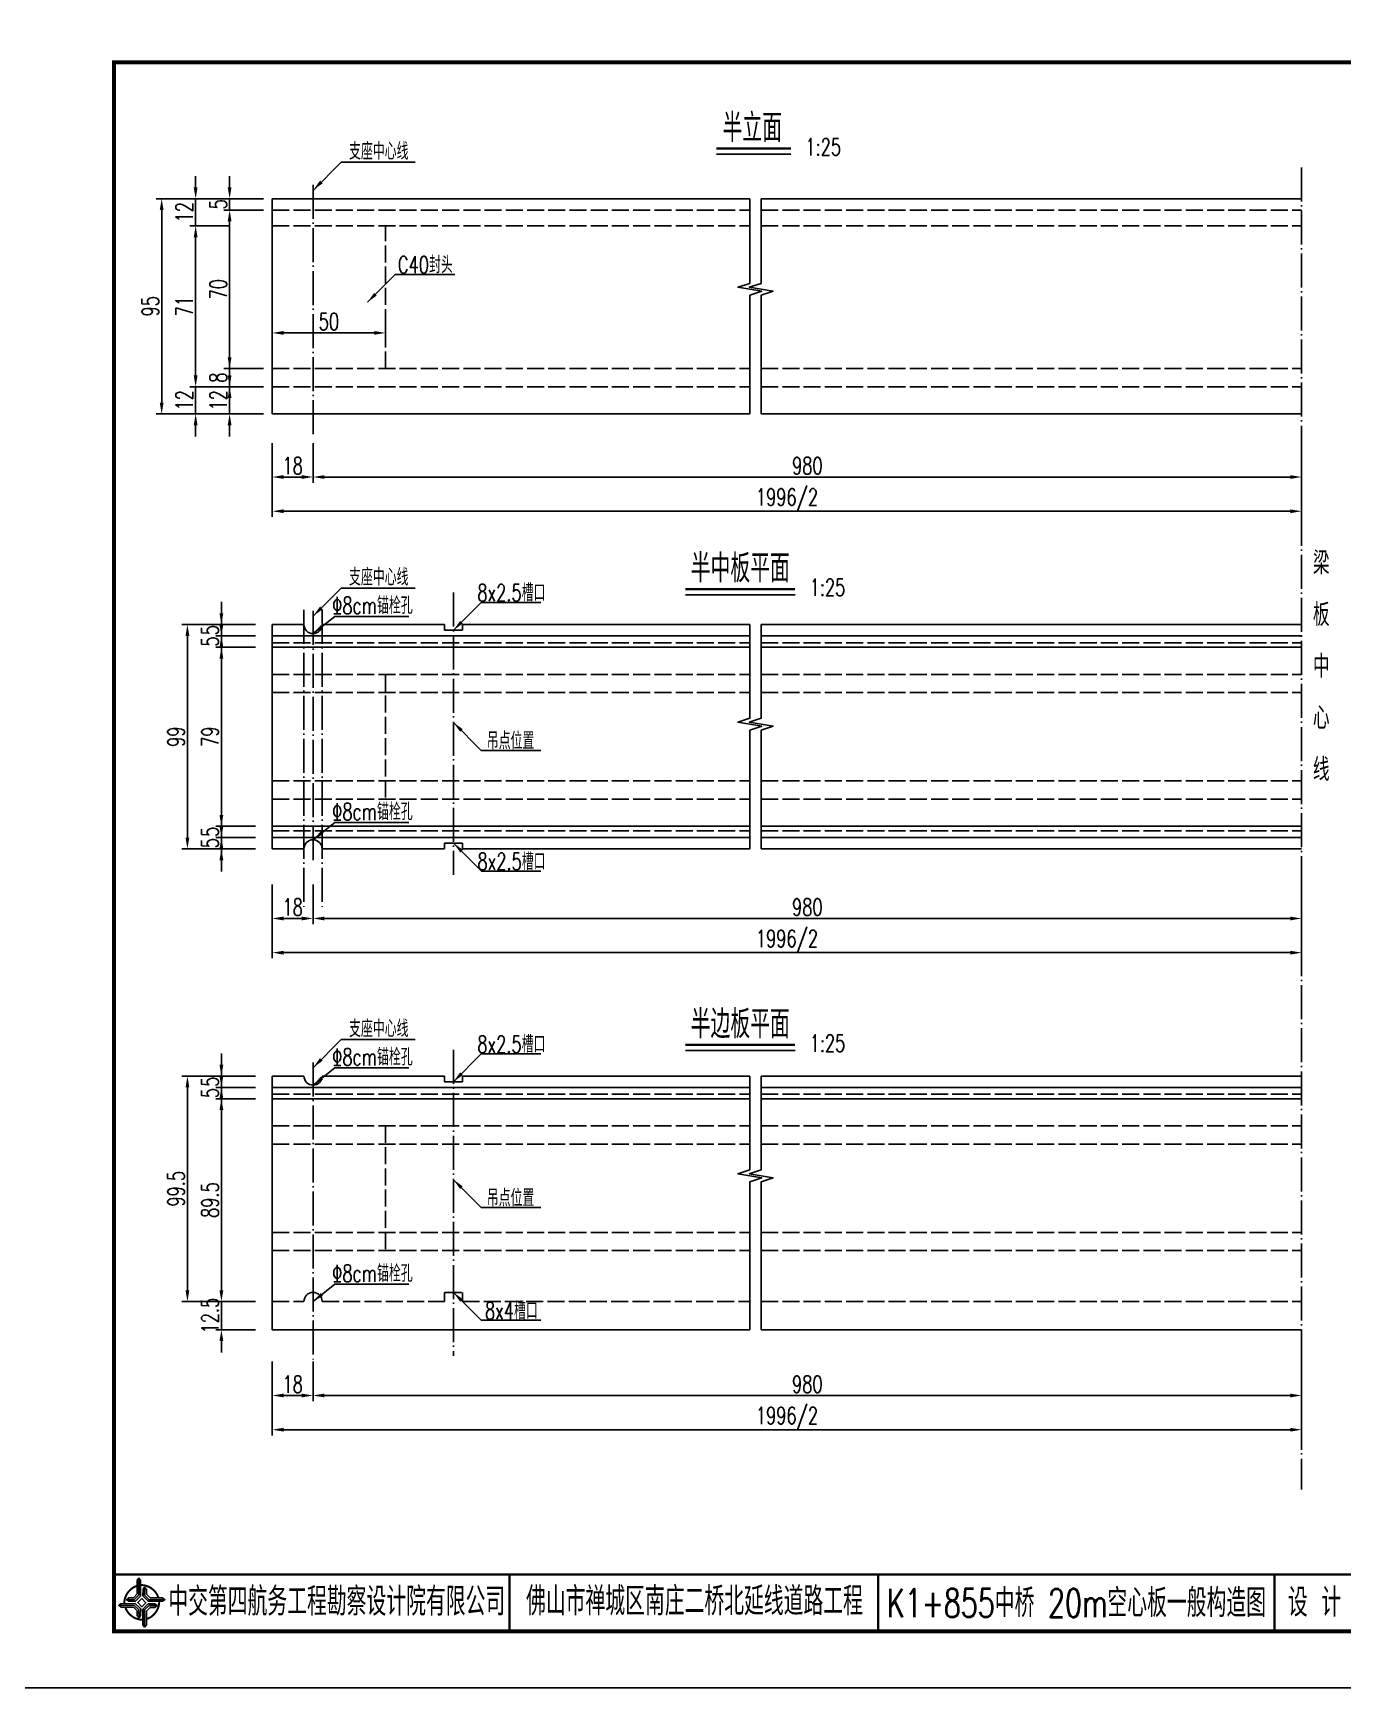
# Model space of a CAD drawing. Header units: millimetres. Extents: x -51 to 12129, y -1309 to -715.
# Drawn here: x 5005.5 to 5236.8, y -1308.7 to -1016.5 of the extents above; entities that cross this region are included whole.
import ezdxf
from ezdxf.enums import TextEntityAlignment as Align

# ---------------------------------------------------------------- set-up
doc = ezdxf.new("R2010")
doc.units = ezdxf.units.MM
doc.header["$LTSCALE"] = 0.25
doc.linetypes.add('ACAD_ISO02W100', pattern=[15, 12, -3])
doc.linetypes.add('ACAD_ISO04W100', pattern=[30, 24, -3, 0, -3])
for name, color, linetype in [('中心线', 3, 'ACAD_ISO04W100'), ('图框', 7, 'Continuous'), ('文字', 7, 'Continuous'), ('标注', 4, 'Continuous'), ('次轮廓线', 7, 'Continuous'), ('轮廓线', 1, 'Continuous')]:
    doc.layers.add(name, color=color, linetype=linetype)
doc.styles.add('GB_STANDARD', font='GBENOR', dxfattribs={"bigfont": 'GBCBIG'})
doc.styles.get("Standard").update_dxf_attribs({"font": 'simplex1.shx', "width": 0.7, "bigfont": 'hztxt.shx'})
doc.dimstyles.get("Standard").update_dxf_attribs({"dimscale": 0, "dimtxt": 3, "dimasz": 2, "dimexe": 1, "dimexo": 1, "dimgap": 0.5, "dimtad": 1, "dimdec": 1, "dimzin": 9, "dimdsep": 46, "dimtxsty": 'Standard', "dimcen": 0.5, "dimclrd": 256, "dimclre": 256, "dimclrt": 256, "dimadec": 1, "dimazin": 2, "dimtfac": 1, "dimtdec": 1, "dimtix": 1, "dimtmove": 2, "dimatfit": 3, "dimfxl": 0, "dimtolj": 1, "dimtzin": 0, "dimlwd": -1, "dimlwe": -1, "dimarcsym": 0})
doc.dimstyles.new('比例1：10', dxfattribs={"dimtxt": 3, "dimasz": 2, "dimexe": 1, "dimexo": 2, "dimgap": 0.5, "dimtad": 1, "dimzin": 13, "dimdsep": 46, "dimtxsty": 'Standard', "dimcen": -0.09, "dimclrd": 256, "dimclre": 256, "dimclrt": 7, "dimaunit": 1, "dimadec": 0, "dimazin": 0, "dimtfac": 0.0005, "dimtix": 1, "dimtmove": 2, "dimatfit": 0, "dimldrblk": 'DIM', "dimfxl": 0, "dimtolj": 1, "dimtzin": 13, "dimarcsym": 0})
doc.dimstyles.new('比例1：25', dxfattribs={"dimtxt": 3, "dimasz": 2, "dimexe": 1, "dimexo": 1, "dimgap": 1, "dimtad": 1, "dimdec": 1, "dimlfac": 2.5, "dimzin": 9, "dimdsep": 46, "dimtxsty": 'Standard', "dimcen": -0.09, "dimclrd": 4, "dimclre": 4, "dimclrt": 7, "dimaunit": 1, "dimadec": 0, "dimazin": 0, "dimtfac": 0.0005, "dimtdec": 1, "dimtix": 1, "dimtmove": 2, "dimatfit": 3, "dimfxl": 0, "dimtolj": 1, "dimtzin": 13, "dimarcsym": 0})
doc.dimstyles.new('比例：1：25', dxfattribs={"dimscale": 0, "dimtxt": 3, "dimasz": 2, "dimexe": 1, "dimexo": 1, "dimgap": 0.5, "dimtad": 1, "dimdec": 1, "dimlfac": 2.5, "dimzin": 9, "dimdsep": 46, "dimtxsty": 'Standard', "dimcen": 0.5, "dimclrd": 256, "dimclre": 256, "dimclrt": 256, "dimadec": 1, "dimazin": 2, "dimtfac": 1, "dimtdec": 1, "dimtix": 1, "dimtmove": 2, "dimatfit": 3, "dimfxl": 0, "dimtolj": 1, "dimtzin": 0, "dimlwd": -1, "dimlwe": -1, "dimarcsym": 0})

# ---------------------------------------------------------------- blocks, each defined once
blk = doc.blocks.new('tb')
at = {"lineweight": -3}
h = blk.add_hatch(color=256, dxfattribs=at)
h.paths.add_polyline_path([(-1.23, -0.13), (-3.78, -0.14), (-4.14, -0.41), (-1.4, -0.44), (-0.56, -1.24), (-0.54, -2.62), (-0.27, -2.2), (-0.26, -1.06)])
h.paths.add_polyline_path([(0.13, -1.08), (0.14, -3.86), (0.41, -4.26), (0.44, -1.24), (1.25, -0.43), (2.66, -0.43), (2.26, -0.16), (1.07, -0.15)])
h.paths.add_polyline_path([(1.08, 0.3), (3.62, 0.3), (4.02, 0.56), (1.25, 0.57), (0.43, 1.39), (0.43, 2.8), (0.16, 2.41), (0.15, 1.24)])
h.paths.add_polyline_path([(-0.28, 1.21), (-0.28, 3.99), (-0.56, 4.39), (-0.57, 1.41), (-1.38, 0.6), (-2.74, 0.56), (-2.33, 0.3), (-1.2, 0.29)])
for p, q in [((-0.56, 4.39), (-0.57, 1.41)), ((-1.38, 0.6), (-2.74, 0.56)), ((-0.57, 1.41), (-1.38, 0.6)), ((0.43, 2.8), (0.43, 1.39)), ((0.43, 1.39), (1.25, 0.57)), ((1.25, 0.57), (4.02, 0.56)), ((-4.14, -0.41), (-1.4, -0.44)), ((-1.4, -0.44), (-0.56, -1.24)), ((-0.56, -1.24), (-0.54, -2.62)), ((0.41, -4.26), (0.44, -1.24)), ((0.44, -1.24), (1.25, -0.43)), ((1.25, -0.43), (2.66, -0.43))]:
    blk.add_line(p, q, dxfattribs=at)
at = {"lineweight": -3, "const_width": 0.35, "flags": 128}
for points in [[(-0.9, 3.02, 0.324167), (-3.16, -0.14)], [(2.88, 0.92, 0.324403), (-0.24, 3.15)], [(0.75, -2.86, 0.325418), (3.02, 0.26)], [(-2.98, -0.76, 0.322976), (0.14, -2.98)]]:
    blk.add_lwpolyline(points, format="xyb", dxfattribs=at)
at = {"lineweight": -3, "flags": 128}
for points in [[(-0.9, 3.99), (-0.9, 1.58), (-1.53, 0.91), (-2.34, 0.91), (-2.74, 0.56), (-2.33, 0.3), (-1.2, 0.29), (-0.28, 1.21), (-0.28, 3.99), (-0.56, 4.39)], [(-0.04, 0.77), (0.68, 0.04), (-0.04, -0.69), (-0.77, 0.05)], [(3.62, 0.92), (1.43, 0.92), (0.77, 1.54), (0.77, 2.38), (0.43, 2.8), (0.16, 2.41), (0.15, 1.24), (1.08, 0.3), (3.62, 0.3), (4.02, 0.56)], [(-3.73, -0.76), (-1.54, -0.76), (-0.89, -1.39), (-0.89, -2.21), (-0.54, -2.62), (-0.27, -2.2), (-0.26, -1.06), (-1.23, -0.13), (-3.78, -0.14), (-4.14, -0.41)], [(0.75, -3.85), (0.75, -1.43), (1.4, -0.78), (2.26, -0.78), (2.66, -0.43), (2.26, -0.16), (1.07, -0.15), (0.13, -1.08), (0.14, -3.86), (0.41, -4.26)]]:
    blk.add_lwpolyline(points, close=True, dxfattribs=at)
blk = doc.blocks.new('*D1329')
at = {"layer": 'Defpoints', "color": 0}
for p in [(5040.2, -1045.72), (5053.73, -1045.72), (5053.73, -1047.72)]:
    blk.add_point(p, dxfattribs=at)
at = {"layer": '标注'}
for p, q in [((5040.2, -1043.72), (5040.2, -1041.72)), ((5046.2, -1045.72), (5039.2, -1045.72)), ((5040.2, -1047.72), (5040.2, -1045.72)), ((5046.2, -1047.72), (5039.2, -1047.72)), ((5040.2, -1049.72), (5040.2, -1051.72))]:
    blk.add_line(p, q, dxfattribs=at)
for points in [[(5039.86, -1043.72), (5040.53, -1043.72), (5040.2, -1045.72)], [(5039.86, -1049.72), (5040.53, -1049.72), (5040.2, -1047.72)]]:
    blk.add_solid(points, dxfattribs=at)
at = {"layer": '标注', "insert": (5038.2, -1046.72), "char_height": 3, "attachment_point": 5, "rotation": 90}
blk.add_mtext('\\A1;5', dxfattribs=at)
blk = doc.blocks.new('*D1336')
at = {"layer": 'Defpoints', "color": 0}
for p in [(5047.73, -1045.72), (5028.2, -1083.72), (5047.73, -1083.72)]:
    blk.add_point(p, dxfattribs=at)
at = {"layer": '标注'}
for p, q in [((5034.2, -1045.72), (5027.2, -1045.72)), ((5028.2, -1047.72), (5028.2, -1081.72)), ((5034.2, -1083.72), (5027.2, -1083.72))]:
    blk.add_line(p, q, dxfattribs=at)
for points in [[(5027.86, -1047.72), (5028.53, -1047.72), (5028.2, -1045.72)], [(5027.86, -1081.72), (5028.53, -1081.72), (5028.2, -1083.72)]]:
    blk.add_solid(points, dxfattribs=at)
at = {"layer": '标注', "insert": (5026.2, -1064.72), "char_height": 3, "attachment_point": 5, "rotation": 90}
blk.add_mtext('\\A1;95', dxfattribs=at)
blk = doc.blocks.new('*D1330')
at = {"layer": 'Defpoints', "color": 0}
for p in [(5053.73, -1047.72), (5040.2, -1075.72), (5053.73, -1075.72)]:
    blk.add_point(p, dxfattribs=at)
at = {"layer": '标注'}
for p, q in [((5046.2, -1047.72), (5039.2, -1047.72)), ((5040.2, -1049.72), (5040.2, -1073.72)), ((5046.2, -1075.72), (5039.2, -1075.72))]:
    blk.add_line(p, q, dxfattribs=at)
for points in [[(5039.86, -1049.72), (5040.53, -1049.72), (5040.2, -1047.72)], [(5039.86, -1073.72), (5040.53, -1073.72), (5040.2, -1075.72)]]:
    blk.add_solid(points, dxfattribs=at)
at = {"layer": '标注', "insert": (5038.2, -1061.72), "char_height": 3, "attachment_point": 5, "rotation": 90}
blk.add_mtext('\\A1;70', dxfattribs=at)
blk = doc.blocks.new('*D1331')
at = {"layer": 'Defpoints', "color": 0}
for p in [(5053.73, -1075.72), (5040.2, -1078.92), (5053.73, -1078.92)]:
    blk.add_point(p, dxfattribs=at)
at = {"layer": '标注'}
for p, q in [((5040.2, -1073.72), (5040.2, -1071.72)), ((5046.2, -1075.72), (5039.2, -1075.72)), ((5040.2, -1075.72), (5040.2, -1078.92)), ((5046.2, -1078.92), (5039.2, -1078.92)), ((5040.2, -1080.92), (5040.2, -1082.92))]:
    blk.add_line(p, q, dxfattribs=at)
for points in [[(5039.86, -1073.72), (5040.53, -1073.72), (5040.2, -1075.72)], [(5039.86, -1080.92), (5040.53, -1080.92), (5040.2, -1078.92)]]:
    blk.add_solid(points, dxfattribs=at)
at = {"layer": '标注', "insert": (5038.2, -1077.32), "char_height": 3, "attachment_point": 5, "rotation": 90}
blk.add_mtext('\\A1;8', dxfattribs=at)
blk = doc.blocks.new('*D1332')
at = {"layer": 'Defpoints', "color": 0}
for p in [(5053.73, -1078.92), (5040.2, -1083.72), (5053.73, -1083.72)]:
    blk.add_point(p, dxfattribs=at)
at = {"layer": '标注'}
for p, q in [((5040.2, -1076.92), (5040.2, -1074.92)), ((5046.2, -1078.92), (5039.2, -1078.92)), ((5040.2, -1078.92), (5040.2, -1083.72)), ((5046.2, -1083.72), (5039.2, -1083.72)), ((5040.2, -1085.72), (5040.2, -1087.72))]:
    blk.add_line(p, q, dxfattribs=at)
for points in [[(5039.86, -1076.92), (5040.53, -1076.92), (5040.2, -1078.92)], [(5039.86, -1085.72), (5040.53, -1085.72), (5040.2, -1083.72)]]:
    blk.add_solid(points, dxfattribs=at)
at = {"layer": '标注', "insert": (5038.2, -1081.32), "char_height": 3, "attachment_point": 5, "rotation": 90}
blk.add_mtext('\\A1;12', dxfattribs=at)
blk = doc.blocks.new('*D1333')
at = {"layer": 'Defpoints', "color": 0}
for p in [(5034.2, -1078.92), (5041.73, -1078.92), (5041.73, -1083.72)]:
    blk.add_point(p, dxfattribs=at)
at = {"layer": '标注'}
for p, q in [((5034.2, -1076.92), (5034.2, -1074.92)), ((5040.2, -1078.92), (5033.2, -1078.92)), ((5034.2, -1083.72), (5034.2, -1078.92)), ((5040.2, -1083.72), (5033.2, -1083.72)), ((5034.2, -1085.72), (5034.2, -1087.72))]:
    blk.add_line(p, q, dxfattribs=at)
for points in [[(5033.86, -1076.92), (5034.53, -1076.92), (5034.2, -1078.92)], [(5033.86, -1085.72), (5034.53, -1085.72), (5034.2, -1083.72)]]:
    blk.add_solid(points, dxfattribs=at)
at = {"layer": '标注', "insert": (5032.2, -1081.32), "char_height": 3, "attachment_point": 5, "rotation": 90}
blk.add_mtext('\\A1;12', dxfattribs=at)
blk = doc.blocks.new('*D1334')
at = {"layer": 'Defpoints', "color": 0}
for p in [(5034.2, -1050.52), (5041.73, -1050.52), (5046.2, -1078.92)]:
    blk.add_point(p, dxfattribs=at)
at = {"layer": '标注'}
for p, q in [((5040.2, -1050.52), (5033.2, -1050.52)), ((5034.2, -1076.92), (5034.2, -1052.52)), ((5040.2, -1078.92), (5033.2, -1078.92))]:
    blk.add_line(p, q, dxfattribs=at)
for points in [[(5033.86, -1052.52), (5034.53, -1052.52), (5034.2, -1050.52)], [(5033.86, -1076.92), (5034.53, -1076.92), (5034.2, -1078.92)]]:
    blk.add_solid(points, dxfattribs=at)
at = {"layer": '标注', "insert": (5032.2, -1064.72), "char_height": 3, "attachment_point": 5, "rotation": 90}
blk.add_mtext('\\A1;71', dxfattribs=at)
blk = doc.blocks.new('*D1335')
at = {"layer": 'Defpoints', "color": 0}
for p in [(5034.2, -1045.72), (5041.73, -1045.72), (5041.73, -1050.52)]:
    blk.add_point(p, dxfattribs=at)
at = {"layer": '标注'}
for p, q in [((5034.2, -1043.72), (5034.2, -1041.72)), ((5040.2, -1045.72), (5033.2, -1045.72)), ((5034.2, -1050.52), (5034.2, -1045.72)), ((5040.2, -1050.52), (5033.2, -1050.52)), ((5034.2, -1052.52), (5034.2, -1054.52))]:
    blk.add_line(p, q, dxfattribs=at)
for points in [[(5033.86, -1043.72), (5034.53, -1043.72), (5034.2, -1045.72)], [(5033.86, -1052.52), (5034.53, -1052.52), (5034.2, -1050.52)]]:
    blk.add_solid(points, dxfattribs=at)
at = {"layer": '标注', "insert": (5032.2, -1048.12), "char_height": 3, "attachment_point": 5, "rotation": 90}
blk.add_mtext('\\A1;12', dxfattribs=at)
blk = doc.blocks.new('*D1338')
at = {"layer": 'Defpoints', "color": 0}
for p in [(5047.73, -1064.72), (5067.73, -1064.72), (5067.73, -1069.42)]:
    blk.add_point(p, dxfattribs=at)
at = {"layer": '标注'}
for p, q in [((5047.73, -1065.72), (5047.73, -1070.42)), ((5067.73, -1065.72), (5067.73, -1070.42)), ((5049.73, -1069.42), (5065.73, -1069.42))]:
    blk.add_line(p, q, dxfattribs=at)
for points in [[(5049.73, -1069.08), (5049.73, -1069.75), (5047.73, -1069.42)], [(5065.73, -1069.08), (5065.73, -1069.75), (5067.73, -1069.42)]]:
    blk.add_solid(points, dxfattribs=at)
at = {"layer": '标注', "insert": (5057.73, -1067.42), "char_height": 3, "attachment_point": 5}
blk.add_mtext('\\A1;50', dxfattribs=at)
blk = doc.blocks.new('*D1339')
at = {"layer": 'Defpoints', "color": 0}
for p in [(5047.73, -1080.57), (5054.93, -1080.57), (5054.93, -1094.86)]:
    blk.add_point(p, dxfattribs=at)
at = {"layer": '标注'}
for p, q in [((5047.73, -1088.86), (5047.73, -1095.86)), ((5054.93, -1088.86), (5054.93, -1095.86)), ((5049.73, -1094.86), (5052.93, -1094.86))]:
    blk.add_line(p, q, dxfattribs=at)
for points in [[(5049.73, -1094.53), (5049.73, -1095.19), (5047.73, -1094.86)], [(5052.93, -1094.53), (5052.93, -1095.19), (5054.93, -1094.86)]]:
    blk.add_solid(points, dxfattribs=at)
at = {"layer": '标注', "insert": (5051.33, -1092.86), "char_height": 3, "attachment_point": 5}
blk.add_mtext('\\A1;18', dxfattribs=at)
blk = doc.blocks.new('*D1340')
at = {"layer": 'Defpoints', "color": 0}
for p in [(5054.93, -1080.57), (5229.52, -1080.57), (5229.52, -1094.86)]:
    blk.add_point(p, dxfattribs=at)
at = {"layer": '标注'}
for p, q in [((5054.93, -1088.86), (5054.93, -1095.86)), ((5229.52, -1088.86), (5229.52, -1095.86)), ((5056.93, -1094.86), (5227.52, -1094.86))]:
    blk.add_line(p, q, dxfattribs=at)
for points in [[(5056.93, -1094.53), (5056.93, -1095.19), (5054.93, -1094.86)], [(5227.52, -1094.53), (5227.52, -1095.19), (5229.52, -1094.86)]]:
    blk.add_solid(points, dxfattribs=at)
at = {"layer": '标注', "insert": (5142.23, -1092.86), "char_height": 3, "attachment_point": 5}
blk.add_mtext('\\A1;980', dxfattribs=at)
blk = doc.blocks.new('*D1341')
at = {"layer": 'Defpoints', "color": 0}
for p in [(5047.73, -1080.57), (5229.52, -1080.57), (5229.52, -1100.9)]:
    blk.add_point(p, dxfattribs=at)
at = {"layer": '标注'}
for p, q in [((5047.73, -1094.9), (5047.73, -1101.9)), ((5229.52, -1094.9), (5229.52, -1101.9)), ((5049.73, -1100.9), (5227.52, -1100.9))]:
    blk.add_line(p, q, dxfattribs=at)
for points in [[(5049.73, -1100.57), (5049.73, -1101.23), (5047.73, -1100.9)], [(5227.52, -1100.57), (5227.52, -1101.23), (5229.52, -1100.9)]]:
    blk.add_solid(points, dxfattribs=at)
at = {"layer": '标注', "insert": (5138.63, -1098.9), "char_height": 3, "attachment_point": 5}
blk.add_mtext('\\A1;1996/2', dxfattribs=at)
blk = doc.blocks.new('*D1342')
at = {"layer": 'Defpoints', "color": 0}
for p in [(5047.73, -1120.91), (5032.75, -1160.51), (5047.73, -1160.51)]:
    blk.add_point(p, dxfattribs=at)
at = {"layer": '标注'}
for p, q in [((5038.75, -1120.91), (5031.75, -1120.91)), ((5032.75, -1122.91), (5032.75, -1158.51)), ((5038.75, -1160.51), (5031.75, -1160.51))]:
    blk.add_line(p, q, dxfattribs=at)
for points in [[(5032.41, -1122.91), (5033.08, -1122.91), (5032.75, -1120.91)], [(5032.41, -1158.51), (5033.08, -1158.51), (5032.75, -1160.51)]]:
    blk.add_solid(points, dxfattribs=at)
at = {"layer": '标注', "insert": (5030.75, -1140.71), "char_height": 3, "attachment_point": 5, "rotation": 90}
blk.add_mtext('\\A1;99', dxfattribs=at)
blk = doc.blocks.new('*D1343')
at = {"layer": 'Defpoints', "color": 0}
for p in [(5038.75, -1120.91), (5047.73, -1120.91), (5047.73, -1122.91)]:
    blk.add_point(p, dxfattribs=at)
at = {"layer": '标注'}
for p, q in [((5038.75, -1118.91), (5038.75, -1116.91)), ((5044.75, -1120.91), (5037.75, -1120.91)), ((5038.75, -1122.91), (5038.75, -1120.91)), ((5044.75, -1122.91), (5037.75, -1122.91)), ((5038.75, -1124.91), (5038.75, -1126.91))]:
    blk.add_line(p, q, dxfattribs=at)
for points in [[(5038.41, -1118.91), (5039.08, -1118.91), (5038.75, -1120.91)], [(5038.41, -1124.91), (5039.08, -1124.91), (5038.75, -1122.91)]]:
    blk.add_solid(points, dxfattribs=at)
at = {"layer": '标注', "insert": (5036.75, -1121.91), "char_height": 3, "attachment_point": 5, "rotation": 90}
blk.add_mtext('\\A1;5', dxfattribs=at)
blk = doc.blocks.new('*D1344')
at = {"layer": 'Defpoints', "color": 0}
for p in [(5047.73, -1122.91), (5038.75, -1124.91), (5075.76, -1124.91)]:
    blk.add_point(p, dxfattribs=at)
at = {"layer": '标注'}
for p, q in [((5038.75, -1120.91), (5038.75, -1118.91)), ((5044.75, -1122.91), (5037.75, -1122.91)), ((5038.75, -1122.91), (5038.75, -1124.91)), ((5044.75, -1124.91), (5037.75, -1124.91)), ((5038.75, -1126.91), (5038.75, -1128.91))]:
    blk.add_line(p, q, dxfattribs=at)
for points in [[(5038.41, -1120.91), (5039.08, -1120.91), (5038.75, -1122.91)], [(5038.41, -1126.91), (5039.08, -1126.91), (5038.75, -1124.91)]]:
    blk.add_solid(points, dxfattribs=at)
at = {"layer": '标注', "insert": (5036.75, -1123.91), "char_height": 3, "attachment_point": 5, "rotation": 90}
blk.add_mtext('\\A1;5', dxfattribs=at)
blk = doc.blocks.new('*D1345')
at = {"layer": 'Defpoints', "color": 0}
for p in [(5047.73, -1124.91), (5038.75, -1156.51), (5047.73, -1156.51)]:
    blk.add_point(p, dxfattribs=at)
at = {"layer": '标注'}
for p, q in [((5044.75, -1124.91), (5037.75, -1124.91)), ((5038.75, -1126.91), (5038.75, -1154.51)), ((5044.75, -1156.51), (5037.75, -1156.51))]:
    blk.add_line(p, q, dxfattribs=at)
for points in [[(5038.41, -1126.91), (5039.08, -1126.91), (5038.75, -1124.91)], [(5038.41, -1154.51), (5039.08, -1154.51), (5038.75, -1156.51)]]:
    blk.add_solid(points, dxfattribs=at)
at = {"layer": '标注', "insert": (5036.75, -1140.71), "char_height": 3, "attachment_point": 5, "rotation": 90}
blk.add_mtext('\\A1;79', dxfattribs=at)
blk = doc.blocks.new('*D1346')
at = {"layer": 'Defpoints', "color": 0}
for p in [(5047.73, -1156.51), (5038.75, -1158.51), (5047.73, -1158.51)]:
    blk.add_point(p, dxfattribs=at)
at = {"layer": '标注'}
for p, q in [((5038.75, -1154.51), (5038.75, -1152.51)), ((5044.75, -1156.51), (5037.75, -1156.51)), ((5038.75, -1156.51), (5038.75, -1158.51)), ((5044.75, -1158.51), (5037.75, -1158.51)), ((5038.75, -1160.51), (5038.75, -1162.51))]:
    blk.add_line(p, q, dxfattribs=at)
for points in [[(5038.41, -1154.51), (5039.08, -1154.51), (5038.75, -1156.51)], [(5038.41, -1160.51), (5039.08, -1160.51), (5038.75, -1158.51)]]:
    blk.add_solid(points, dxfattribs=at)
at = {"layer": '标注', "insert": (5036.75, -1157.51), "char_height": 3, "attachment_point": 5, "rotation": 90}
blk.add_mtext('\\A1;5', dxfattribs=at)
blk = doc.blocks.new('*D1347')
at = {"layer": 'Defpoints', "color": 0}
for p in [(5047.73, -1158.51), (5038.75, -1160.51), (5047.73, -1160.51)]:
    blk.add_point(p, dxfattribs=at)
at = {"layer": '标注'}
for p, q in [((5038.75, -1156.51), (5038.75, -1154.51)), ((5044.75, -1158.51), (5037.75, -1158.51)), ((5038.75, -1158.51), (5038.75, -1160.51)), ((5044.75, -1160.51), (5037.75, -1160.51)), ((5038.75, -1162.51), (5038.75, -1164.51))]:
    blk.add_line(p, q, dxfattribs=at)
for points in [[(5038.41, -1156.51), (5039.08, -1156.51), (5038.75, -1158.51)], [(5038.41, -1162.51), (5039.08, -1162.51), (5038.75, -1160.51)]]:
    blk.add_solid(points, dxfattribs=at)
at = {"layer": '标注', "insert": (5036.75, -1159.51), "char_height": 3, "attachment_point": 5, "rotation": 90}
blk.add_mtext('\\A1;5', dxfattribs=at)
blk = doc.blocks.new('*D1348')
at = {"layer": 'Defpoints', "color": 0}
for p in [(5047.73, -1158.51), (5054.93, -1158.51), (5054.93, -1172.8)]:
    blk.add_point(p, dxfattribs=at)
at = {"layer": '标注'}
for p, q in [((5047.73, -1166.8), (5047.73, -1173.8)), ((5054.93, -1166.8), (5054.93, -1173.8)), ((5049.73, -1172.8), (5052.93, -1172.8))]:
    blk.add_line(p, q, dxfattribs=at)
for points in [[(5049.73, -1172.47), (5049.73, -1173.14), (5047.73, -1172.8)], [(5052.93, -1172.47), (5052.93, -1173.14), (5054.93, -1172.8)]]:
    blk.add_solid(points, dxfattribs=at)
at = {"layer": '标注', "insert": (5051.33, -1170.8), "char_height": 3, "attachment_point": 5}
blk.add_mtext('\\A1;18', dxfattribs=at)
blk = doc.blocks.new('*D1349')
at = {"layer": 'Defpoints', "color": 0}
for p in [(5054.93, -1158.51), (5229.52, -1158.51), (5229.52, -1172.8)]:
    blk.add_point(p, dxfattribs=at)
at = {"layer": '标注'}
for p, q in [((5054.93, -1166.8), (5054.93, -1173.8)), ((5229.52, -1166.8), (5229.52, -1173.8)), ((5056.93, -1172.8), (5227.52, -1172.8))]:
    blk.add_line(p, q, dxfattribs=at)
for points in [[(5056.93, -1172.47), (5056.93, -1173.14), (5054.93, -1172.8)], [(5227.52, -1172.47), (5227.52, -1173.14), (5229.52, -1172.8)]]:
    blk.add_solid(points, dxfattribs=at)
at = {"layer": '标注', "insert": (5142.22, -1170.8), "char_height": 3, "attachment_point": 5}
blk.add_mtext('\\A1;980', dxfattribs=at)
blk = doc.blocks.new('*D1350')
at = {"layer": 'Defpoints', "color": 0}
for p in [(5047.73, -1158.51), (5229.52, -1158.51), (5229.52, -1178.84)]:
    blk.add_point(p, dxfattribs=at)
at = {"layer": '标注'}
for p, q in [((5047.73, -1172.84), (5047.73, -1179.84)), ((5229.52, -1172.84), (5229.52, -1179.84)), ((5049.73, -1178.84), (5227.52, -1178.84))]:
    blk.add_line(p, q, dxfattribs=at)
for points in [[(5049.73, -1178.51), (5049.73, -1179.18), (5047.73, -1178.84)], [(5227.52, -1178.51), (5227.52, -1179.18), (5229.52, -1178.84)]]:
    blk.add_solid(points, dxfattribs=at)
at = {"layer": '标注', "insert": (5138.63, -1176.84), "char_height": 3, "attachment_point": 5}
blk.add_mtext('\\A1;1996/2', dxfattribs=at)
blk = doc.blocks.new('*D1354')
at = {"layer": 'Defpoints', "color": 0}
for p in [(5047.73, -1200.63), (5032.75, -1240.43), (5047.73, -1240.43)]:
    blk.add_point(p, dxfattribs=at)
at = {"layer": '标注'}
for p, q in [((5038.75, -1200.63), (5031.75, -1200.63)), ((5032.75, -1202.63), (5032.75, -1238.43)), ((5038.75, -1240.43), (5031.75, -1240.43))]:
    blk.add_line(p, q, dxfattribs=at)
for points in [[(5032.41, -1202.63), (5033.08, -1202.63), (5032.75, -1200.63)], [(5032.41, -1238.43), (5033.08, -1238.43), (5032.75, -1240.43)]]:
    blk.add_solid(points, dxfattribs=at)
at = {"layer": '标注', "insert": (5030.75, -1220.53), "char_height": 3, "attachment_point": 5, "rotation": 90}
blk.add_mtext('\\A1;99.5', dxfattribs=at)
blk = doc.blocks.new('*D1355')
at = {"layer": 'Defpoints', "color": 0}
for p in [(5038.75, -1200.63), (5047.73, -1200.63), (5047.73, -1202.63)]:
    blk.add_point(p, dxfattribs=at)
at = {"layer": '标注'}
for p, q in [((5038.75, -1198.63), (5038.75, -1196.63)), ((5044.75, -1200.63), (5037.75, -1200.63)), ((5038.75, -1202.63), (5038.75, -1200.63)), ((5044.75, -1202.63), (5037.75, -1202.63)), ((5038.75, -1204.63), (5038.75, -1206.63))]:
    blk.add_line(p, q, dxfattribs=at)
for points in [[(5038.41, -1198.63), (5039.08, -1198.63), (5038.75, -1200.63)], [(5038.41, -1204.63), (5039.08, -1204.63), (5038.75, -1202.63)]]:
    blk.add_solid(points, dxfattribs=at)
at = {"layer": '标注', "insert": (5036.75, -1201.63), "char_height": 3, "attachment_point": 5, "rotation": 90}
blk.add_mtext('\\A1;5', dxfattribs=at)
blk = doc.blocks.new('*D1356')
at = {"layer": 'Defpoints', "color": 0}
for p in [(5047.73, -1202.63), (5038.75, -1204.63), (5075.76, -1204.63)]:
    blk.add_point(p, dxfattribs=at)
at = {"layer": '标注'}
for p, q in [((5038.75, -1200.63), (5038.75, -1198.63)), ((5044.75, -1202.63), (5037.75, -1202.63)), ((5038.75, -1202.63), (5038.75, -1204.63)), ((5044.75, -1204.63), (5037.75, -1204.63)), ((5038.75, -1206.63), (5038.75, -1208.63))]:
    blk.add_line(p, q, dxfattribs=at)
for points in [[(5038.41, -1200.63), (5039.08, -1200.63), (5038.75, -1202.63)], [(5038.41, -1206.63), (5039.08, -1206.63), (5038.75, -1204.63)]]:
    blk.add_solid(points, dxfattribs=at)
at = {"layer": '标注', "insert": (5036.75, -1203.63), "char_height": 3, "attachment_point": 5, "rotation": 90}
blk.add_mtext('\\A1;5', dxfattribs=at)
blk = doc.blocks.new('*D1357')
at = {"layer": 'Defpoints', "color": 0}
for p in [(5047.73, -1204.63), (5038.75, -1240.43), (5047.73, -1240.43)]:
    blk.add_point(p, dxfattribs=at)
at = {"layer": '标注'}
for p, q in [((5044.75, -1204.63), (5037.75, -1204.63)), ((5038.75, -1206.63), (5038.75, -1238.43)), ((5044.75, -1240.43), (5037.75, -1240.43))]:
    blk.add_line(p, q, dxfattribs=at)
for points in [[(5038.41, -1206.63), (5039.08, -1206.63), (5038.75, -1204.63)], [(5038.41, -1238.43), (5039.08, -1238.43), (5038.75, -1240.43)]]:
    blk.add_solid(points, dxfattribs=at)
at = {"layer": '标注', "insert": (5036.75, -1222.53), "char_height": 3, "attachment_point": 5, "rotation": 90}
blk.add_mtext('\\A1;89.5', dxfattribs=at)
blk = doc.blocks.new('*D1351')
at = {"layer": 'Defpoints', "color": 0}
for p in [(5047.73, -1242.73), (5054.93, -1242.73), (5054.93, -1257.03)]:
    blk.add_point(p, dxfattribs=at)
at = {"layer": '标注'}
for p, q in [((5047.73, -1251.03), (5047.73, -1258.03)), ((5054.93, -1251.03), (5054.93, -1258.03)), ((5049.73, -1257.03), (5052.93, -1257.03))]:
    blk.add_line(p, q, dxfattribs=at)
for points in [[(5049.73, -1256.69), (5049.73, -1257.36), (5047.73, -1257.03)], [(5052.93, -1256.69), (5052.93, -1257.36), (5054.93, -1257.03)]]:
    blk.add_solid(points, dxfattribs=at)
at = {"layer": '标注', "insert": (5051.33, -1255.03), "char_height": 3, "attachment_point": 5}
blk.add_mtext('\\A1;18', dxfattribs=at)
blk = doc.blocks.new('*D1352')
at = {"layer": 'Defpoints', "color": 0}
for p in [(5054.93, -1242.73), (5229.52, -1242.73), (5229.52, -1257.03)]:
    blk.add_point(p, dxfattribs=at)
at = {"layer": '标注'}
for p, q in [((5054.93, -1251.03), (5054.93, -1258.03)), ((5229.52, -1251.03), (5229.52, -1258.03)), ((5056.93, -1257.03), (5227.52, -1257.03))]:
    blk.add_line(p, q, dxfattribs=at)
for points in [[(5056.93, -1256.69), (5056.93, -1257.36), (5054.93, -1257.03)], [(5227.52, -1256.69), (5227.52, -1257.36), (5229.52, -1257.03)]]:
    blk.add_solid(points, dxfattribs=at)
at = {"layer": '标注', "insert": (5142.22, -1255.03), "char_height": 3, "attachment_point": 5}
blk.add_mtext('\\A1;980', dxfattribs=at)
blk = doc.blocks.new('*D1353')
at = {"layer": 'Defpoints', "color": 0}
for p in [(5047.73, -1242.73), (5229.52, -1242.73), (5229.52, -1263.07)]:
    blk.add_point(p, dxfattribs=at)
at = {"layer": '标注'}
for p, q in [((5047.73, -1257.07), (5047.73, -1264.07)), ((5229.52, -1257.07), (5229.52, -1264.07)), ((5049.73, -1263.07), (5227.52, -1263.07))]:
    blk.add_line(p, q, dxfattribs=at)
for points in [[(5049.73, -1262.73), (5049.73, -1263.4), (5047.73, -1263.07)], [(5227.52, -1262.73), (5227.52, -1263.4), (5229.52, -1263.07)]]:
    blk.add_solid(points, dxfattribs=at)
at = {"layer": '标注', "insert": (5138.63, -1261.07), "char_height": 3, "attachment_point": 5}
blk.add_mtext('\\A1;1996/2', dxfattribs=at)
blk = doc.blocks.new('*D1361')
at = {"layer": 'Defpoints', "color": 0}
for p in [(5047.73, -1240.43), (5038.75, -1245.43), (5075.76, -1245.43)]:
    blk.add_point(p, dxfattribs=at)
at = {"layer": '标注'}
for p, q in [((5038.75, -1238.43), (5038.75, -1236.43)), ((5044.75, -1240.43), (5037.75, -1240.43)), ((5038.75, -1240.43), (5038.75, -1245.43)), ((5044.75, -1245.43), (5037.75, -1245.43)), ((5038.75, -1247.43), (5038.75, -1249.43))]:
    blk.add_line(p, q, dxfattribs=at)
for points in [[(5038.41, -1238.43), (5039.08, -1238.43), (5038.75, -1240.43)], [(5038.41, -1247.43), (5039.08, -1247.43), (5038.75, -1245.43)]]:
    blk.add_solid(points, dxfattribs=at)
at = {"layer": '标注', "insert": (5036.75, -1242.93), "char_height": 3, "attachment_point": 5, "rotation": 90}
blk.add_mtext('\\A1;12.5', dxfattribs=at)
blk = doc.blocks.new('*D1770')
at = {"layer": 'Defpoints', "color": 0}
for p in [(6802.01, -1239.17), (1359.98, -1242.17), (6754.34, -1242.17)]:
    blk.add_point(p, dxfattribs=at)
at = {"layer": '标注', "color": 4, "lineweight": -2}
for p, q in [((6754.34, -1237.17), (6754.34, -1235.17)), ((6760.34, -1239.17), (6753.34, -1239.17)), ((6754.34, -1239.17), (6754.34, -1242.17)), ((6748.34, -1242.17), (6755.34, -1242.17)), ((6754.34, -1244.17), (6754.34, -1246.17))]:
    blk.add_line(p, q, dxfattribs=at)
at = {"layer": '标注', "color": 4}
for points in [[(6754.01, -1237.17), (6754.67, -1237.17), (6754.34, -1239.17)], [(6754.01, -1244.17), (6754.67, -1244.17), (6754.34, -1242.17)]]:
    blk.add_solid(points, dxfattribs=at)
at = {"layer": '标注', "color": 7, "insert": (6751.84, -1240.67), "char_height": 3, "attachment_point": 5, "rotation": 90}
blk.add_mtext('\\A1;7.5', dxfattribs=at)
blk = doc.blocks.new('*D1794')
at = {"layer": 'Defpoints', "color": 0}
for p in [(1756.54, -1110.45), (8019.91, -1110.45), (8028.04, -1115.45)]:
    blk.add_point(p, dxfattribs=at)
at = {"layer": '标注', "lineweight": -2}
for p, q in [((8019.91, -1108.45), (8019.91, -1106.45)), ((8013.91, -1110.45), (8020.91, -1110.45)), ((8019.91, -1115.45), (8019.91, -1110.45)), ((8025.91, -1115.45), (8018.91, -1115.45)), ((8019.91, -1117.45), (8019.91, -1119.45))]:
    blk.add_line(p, q, dxfattribs=at)
at = {"layer": '标注'}
for points in [[(8019.58, -1108.45), (8020.25, -1108.45), (8019.91, -1110.45)], [(8019.58, -1117.45), (8020.25, -1117.45), (8019.91, -1115.45)]]:
    blk.add_solid(points, dxfattribs=at)
at = {"layer": '标注', "color": 7, "insert": (8017.91, -1112.95), "char_height": 3, "attachment_point": 5, "rotation": 90}
blk.add_mtext('\\A1;5', dxfattribs=at)
blk = doc.blocks.new('DIM')
blk.add_lwpolyline([(-1, -0.1, 0.2, 0, 0), (0, 0, 0, 0, 0)], format="xyseb")
blk = doc.blocks.new('123')
at = {"layer": '图框', "color": 2}
blk.add_lwpolyline([(369.33, -1011.65), (369.33, -714.65), (-50.67, -714.65), (-50.67, -1011.65)], close=True, dxfattribs=at)

msp = doc.modelspace()

# ---------------------------------------------------------------- linework, layer by layer
for points, const_width in [([(5399.75412, -1021.65472), (5019.75412, -1021.65472), (5019.75412, -1298.65472), (5399.75412, -1298.65472), (5399.75412, -1021.65472)], 0.7), ([(5019.75412, -1288.65472), (5399.75412, -1288.65472)], 0.4)]:
    msp.add_lwpolyline(points, dxfattribs=dict(const_width=const_width))
at = {"ltscale": 2}
for points in [[(5132.08157, -1083.71585), (5132.08157, -1062.76584), (5134.18157, -1062.06584), (5129.98157, -1061.36584), (5132.08157, -1060.66584), (5132.08157, -1045.71583)], [(5134.08157, -1083.71585), (5134.08157, -1062.76584), (5136.18157, -1062.06584), (5131.98157, -1061.36584), (5134.08157, -1060.66584), (5134.08157, -1045.71583)], [(5132.08132, -1160.51003), (5132.08132, -1139.56002), (5134.18132, -1138.86002), (5129.98132, -1138.16002), (5132.08132, -1137.46002), (5132.08132, -1120.91003)], [(5134.08132, -1160.51003), (5134.08132, -1139.56002), (5136.18132, -1138.86002), (5131.98132, -1138.16002), (5134.08132, -1137.46002), (5134.08132, -1120.91003)], [(5132.08132, -1245.43102), (5132.08132, -1219.28101), (5134.18132, -1218.58101), (5129.98132, -1217.88101), (5132.08132, -1217.18101), (5132.08132, -1200.63102)], [(5134.08132, -1245.43102), (5134.08132, -1219.28101), (5136.18132, -1218.58101), (5131.98132, -1217.88101), (5134.08132, -1217.18101), (5134.08132, -1200.63102)]]:
    msp.add_lwpolyline(points, dxfattribs=at)
at = {"layer": '中心线'}
for p, q in [((5229.51968, -1040.1999), (5229.51968, -1273.59661)), ((5054.93078, -1043.29697), (5054.93078, -1087.95847)), ((5079.73123, -1115.26872), (5079.73123, -1165.08128)), ((5053.33099, -1118.29117), (5053.33073, -1171.10556)), ((5054.93078, -1118.49117), (5054.93078, -1163.15267)), ((5056.53099, -1118.29117), (5056.53073, -1171.10556)), ((5079.73124, -1195.98971), (5079.73124, -1250.05263)), ((5054.93078, -1198.21215), (5054.93053, -1251.02655))]:
    msp.add_line(p, q, dxfattribs=at)
at = {"layer": '图框', "const_width": 0.4}
for points in [[(5089.64754, -1288.65472), (5089.64754, -1298.65472)], [(5154.75412, -1298.65472), (5154.75412, -1288.65472)], [(5224.75412, -1298.65472), (5224.75412, -1288.65472)]]:
    msp.add_lwpolyline(points, dxfattribs=at)
at = {"layer": '文字'}
for p, q in [((5126.16321, -1037.8663), (5139.32083, -1037.8663)), ((5120.70136, -1115.64179), (5140.06751, -1115.64179)), ((5120.70136, -1196.12177), (5140.06751, -1196.12177))]:
    msp.add_line(p, q, dxfattribs=at)
at = {"layer": '文字', "const_width": 0.4}
for points in [[(5126.16321, -1036.8663), (5139.32083, -1036.8663)], [(5120.70136, -1114.64179), (5140.06751, -1114.64179)], [(5120.70136, -1195.12177), (5140.06751, -1195.12177)]]:
    msp.add_lwpolyline(points, dxfattribs=at)
at = {"layer": '次轮廓线', "linetype": 'ACAD_ISO02W100'}
for p, q in [((5047.73099, -1047.71584), (5132.08157, -1047.71583)), ((5134.08157, -1047.71583), (5229.51968, -1047.71583)), ((5047.73099, -1050.51584), (5132.08157, -1050.51583)), ((5067.73074, -1075.71585), (5067.73074, -1050.51607)), ((5134.08157, -1050.51583), (5229.51968, -1050.51583)), ((5047.73099, -1075.71586), (5132.08157, -1075.71585)), ((5134.08157, -1075.71585), (5229.51968, -1075.71584)), ((5047.73099, -1078.91586), (5132.08157, -1078.91585)), ((5134.08157, -1078.91585), (5229.51968, -1078.91584)), ((5047.73074, -1124.11004), (5132.08132, -1124.11003)), ((5134.08132, -1124.11003), (5229.51943, -1124.11002)), ((5047.73074, -1129.71004), (5132.08132, -1129.71003)), ((5067.73074, -1129.71004), (5067.73074, -1151.71004)), ((5134.08132, -1129.71003), (5229.51943, -1129.71002)), ((5047.73074, -1132.91004), (5132.08132, -1132.91003)), ((5134.08132, -1132.91003), (5229.51943, -1132.91002)), ((5047.73074, -1148.51004), (5132.08132, -1148.51003)), ((5134.08132, -1148.51003), (5229.51943, -1148.51002)), ((5047.73074, -1151.71004), (5132.08132, -1151.71003)), ((5134.08132, -1151.71003), (5229.51943, -1151.71002)), ((5047.73074, -1157.31004), (5132.08132, -1157.31003)), ((5134.08132, -1157.31003), (5229.51943, -1157.31002)), ((5047.73074, -1203.83102), (5132.08132, -1203.83102)), ((5134.08132, -1203.83102), (5229.51943, -1203.83101)), ((5047.73074, -1209.43102), (5132.08132, -1209.43102)), ((5067.73074, -1209.43102), (5067.73074, -1231.43102)), ((5134.08132, -1209.43102), (5229.51943, -1209.43101)), ((5047.73074, -1212.63102), (5132.08132, -1212.63102)), ((5134.08132, -1212.63102), (5229.51943, -1212.63101)), ((5047.73074, -1228.23102), (5132.08132, -1228.23102)), ((5134.08132, -1228.23102), (5229.51943, -1228.23101)), ((5047.73074, -1231.43102), (5132.08132, -1231.43102)), ((5134.08132, -1231.43102), (5229.51943, -1231.43101)), ((5047.73074, -1240.43102), (5053.33058, -1240.43102)), ((5056.53058, -1240.43102), (5078.13123, -1240.43102)), ((5078.13123, -1240.43102), (5078.13123, -1238.83102)), ((5078.13123, -1238.83102), (5081.33123, -1238.83102)), ((5081.33123, -1238.83102), (5081.33123, -1240.43102)), ((5081.33123, -1240.43102), (5132.08132, -1240.43102)), ((5134.08132, -1240.43102), (5229.51943, -1240.43101))]:
    msp.add_line(p, q, dxfattribs=at)
at = {"layer": '次轮廓线'}
for p, q in [((5047.73074, -1122.91004), (5132.08132, -1122.91003)), ((5134.08132, -1122.91003), (5229.51943, -1122.91002)), ((5047.73074, -1124.91004), (5132.08132, -1124.91003)), ((5134.08132, -1124.91003), (5229.51943, -1124.91002)), ((5047.73074, -1156.51004), (5132.08132, -1156.51003)), ((5134.08132, -1156.51003), (5229.51943, -1156.51002)), ((5047.73074, -1158.51004), (5132.08132, -1158.51003)), ((5134.08132, -1158.51003), (5229.51943, -1158.51002)), ((5047.73074, -1202.63102), (5132.08132, -1202.63102)), ((5134.08132, -1202.63102), (5229.51943, -1202.63101)), ((5047.73074, -1204.63102), (5132.08132, -1204.63102)), ((5134.08132, -1204.63102), (5229.51943, -1204.63101))]:
    msp.add_line(p, q, dxfattribs=at)
at = {"layer": '轮廓线'}
for p, q in [((5047.73031, -1083.71586), (5047.73117, -1045.71584)), ((5047.73099, -1045.71584), (5132.08157, -1045.71583)), ((5134.08157, -1045.71583), (5229.51968, -1045.71583)), ((5047.73099, -1083.71586), (5132.08157, -1083.71585)), ((5134.08157, -1083.71585), (5229.51968, -1083.71584)), ((5047.73074, -1120.91004), (5047.73074, -1160.51004)), ((5047.73099, -1120.91004), (5053.33098, -1120.91004)), ((5056.53098, -1120.91004), (5078.13123, -1120.91004)), ((5078.13123, -1120.91004), (5078.13123, -1121.91004)), ((5078.13123, -1121.91004), (5081.33123, -1121.91004)), ((5081.33123, -1120.91004), (5132.08157, -1120.91003)), ((5081.33123, -1121.91004), (5081.33123, -1120.91004)), ((5134.08157, -1120.91003), (5229.51968, -1120.91002)), ((5078.13123, -1160.51004), (5078.13123, -1159.51004)), ((5078.13123, -1159.51004), (5081.33123, -1159.51004)), ((5081.33123, -1159.51004), (5081.33123, -1160.51004)), ((5047.73074, -1160.51004), (5053.33078, -1160.51004)), ((5056.53078, -1160.51004), (5078.13123, -1160.51004)), ((5081.33123, -1160.51004), (5132.08132, -1160.51003)), ((5134.08132, -1160.51003), (5229.51943, -1160.51002)), ((5047.73074, -1200.63102), (5047.73074, -1245.43102)), ((5047.73099, -1200.63102), (5053.33077, -1200.63102)), ((5056.53077, -1200.63102), (5078.13099, -1200.63102)), ((5078.13099, -1200.63102), (5078.13099, -1201.63102)), ((5081.33099, -1201.63102), (5081.33099, -1200.63102)), ((5081.33099, -1200.63102), (5132.08157, -1200.63102)), ((5134.08157, -1200.63102), (5229.51968, -1200.63101)), ((5078.13099, -1201.63102), (5081.33099, -1201.63102)), ((5047.73074, -1245.43102), (5132.08132, -1245.43102)), ((5134.08132, -1245.43102), (5229.51943, -1245.43101))]:
    msp.add_line(p, q, dxfattribs=at)
for centre, start, end in [((5054.93078, -1120.91004), 179.9999952, 359.9999952), ((5054.93078, -1160.51004), 0.0000048, 180.0000048), ((5054.93077, -1200.63102), 179.9999952, 359.9999952), ((5054.93058, -1240.43102), 359.9994535, 179.9994535)]:
    msp.add_arc(centre, 1.6, start, end, dxfattribs=at)

# ---------------------------------------------------------------- block references
at = {"lineweight": -3}
msp.add_blockref('tb', (5024.74985, -1293.64938), dxfattribs=at)
at = {"layer": '标注'}
msp.add_blockref('123', (5040, -297), dxfattribs=at)

# ---------------------------------------------------------------- texts
at = {"width": 0.7}
for s, p in [('支座中心线', (5066.53744, -1038.83358)), ('C40封头', (5074.77076, -1058.88071)), ('支座中心线', (5066.53744, -1114.02777)), ('%%1318cm锚栓孔', (5065.42394, -1119.03689)), ('8x2.5槽口', (5089.96063, -1116.78834)), ('吊点位置', (5089.81913, -1142.92535)), ('%%1318cm锚栓孔', (5065.42394, -1155.43689)), ('8x2.5槽口', (5089.98724, -1164.234)), ('支座中心线', (5066.53744, -1193.74876)), ('8x2.5槽口', (5089.96039, -1196.50933)), ('%%1318cm锚栓孔', (5065.42393, -1198.75787)), ('吊点位置', (5089.81914, -1223.64634)), ('%%1318cm锚栓孔', (5065.42374, -1236.95787)), ('8x4槽口', (5089.96063, -1243.55498))]:
    msp.add_text(s, height=3, dxfattribs=at).set_placement(p, align=Align.CENTER)
at = {"style": 'GB_STANDARD', "width": 1.020408}
for s, p in [('梁', (5231.51965, -1112.04744)), ('板', (5231.51965, -1121.15963)), ('中', (5231.51968, -1130.27186)), ('心', (5231.51968, -1139.38406)), ('线', (5231.51971, -1148.49629))]:
    msp.add_text(s, height=4, dxfattribs=at).set_placement(p)
at = {"layer": '图框', "width": 0.7}
for s, p in [('中交第四航务工程勘察设计院有限公司', (5059.11923, -1293.40628)), ('佛山市禅城区南庄二桥北延线道路工程', (5122.29837, -1293.34002)), ('K1+855中桥 20m空心板一般构造图', (5189.75412, -1293.65472)), ('设 计', (5231.79879, -1293.56013))]:
    msp.add_text(s, height=5, dxfattribs=at).set_placement(p, align=Align.MIDDLE_CENTER)
at = {"layer": '文字', "width": 0.7}
for s, height, p in [('半立面', 5, (5132.4979, -1033.19616)), ('1:25', 3, (5145.03511, -1036.56721)), ('半中板平面', 5, (5130.3846, -1110.97164)), ('1:25', 3, (5145.78179, -1114.3427)), ('半边板平面', 5, (5130.3846, -1191.45163)), ('1:25', 3, (5145.78179, -1194.82268))]:
    msp.add_text(s, height=height, dxfattribs=at).set_placement(p, align=Align.MIDDLE_CENTER)

# ---------------------------------------------------------------- dimensions: what is measured, and where the dimension line sits
at = {"layer": '标注'}
for base, p1, p2, picture, middle in [((5034.19602, -1045.71584), (5041.73099, -1050.51584), (5041.73117, -1045.71584), '*D1335', (5032.19602, -1048.11584)), ((5040.19602, -1045.71584), (5053.73099, -1047.71584), (5053.73117, -1045.71584), '*D1329', (5038.19602, -1046.71584)), ((5028.19602, -1083.71586), (5047.73099, -1045.71584), (5047.73031, -1083.71586), '*D1336', (5026.19602, -1064.71585)), ((5040.19602, -1075.71586), (5053.73099, -1047.71584), (5053.73099, -1075.71586), '*D1330', (5038.19602, -1061.71585)), ((5034.19602, -1050.51584), (5046.19602, -1078.91586), (5041.73099, -1050.51584), '*D1334', (5032.19602, -1064.71585)), ((5040.19602, -1078.91586), (5053.73099, -1075.71586), (5053.73099, -1078.91586), '*D1331', (5038.19602, -1077.31586)), ((5034.19602, -1078.91586), (5041.73031, -1083.71586), (5041.73031, -1078.91586), '*D1333', (5032.19602, -1081.31586)), ((5040.19602, -1083.71586), (5053.73099, -1078.91586), (5053.73031, -1083.71586), '*D1332', (5038.19602, -1081.31586)), ((5038.74752, -1120.91004), (5047.73074, -1122.91004), (5047.73099, -1120.91004), '*D1343', (5036.74752, -1121.91004)), ((5038.74752, -1124.91004), (5047.73074, -1122.91004), (5075.76381, -1124.91004), '*D1344', (5036.74752, -1123.91004)), ((5032.74752, -1160.51004), (5047.73074, -1120.91004), (5047.73075, -1160.51004), '*D1342', (5030.74752, -1140.71004)), ((5038.74752, -1156.51004), (5047.73074, -1124.91004), (5047.73074, -1156.51004), '*D1345', (5036.74752, -1140.71004)), ((5038.74752, -1158.51004), (5047.73074, -1156.51004), (5047.73074, -1158.51004), '*D1346', (5036.74752, -1157.51004)), ((5038.74752, -1160.51004), (5047.73074, -1158.51004), (5047.73074, -1160.51004), '*D1347', (5036.74752, -1159.51004)), ((5038.74752, -1200.63102), (5047.73074, -1202.63102), (5047.73099, -1200.63102), '*D1355', (5036.74752, -1201.63102)), ((5032.74752, -1240.43102), (5047.73074, -1200.63102), (5047.73074, -1240.43102), '*D1354', (5030.74752, -1220.53102)), ((5038.74752, -1204.63102), (5047.73074, -1202.63102), (5075.76382, -1204.63102), '*D1356', (5036.74752, -1203.63102)), ((5038.74752, -1240.43102), (5047.73074, -1204.63102), (5047.73074, -1240.43102), '*D1357', (5036.74752, -1222.53102)), ((5038.74752, -1245.43102), (5047.73074, -1240.43102), (5075.76381, -1245.43102), '*D1361', (5036.74752, -1242.93102))]:
    dim = msp.add_linear_dim(base=base, p1=p1, p2=p2, angle=90, dimstyle='比例：1：25', override={"dimscale": 1}, dxfattribs=at)
    dim.commit()
    dim.dimension.update_dxf_attribs({"geometry": picture, "text_midpoint": middle})
for base, p1, p2, picture, middle in [((5067.73074, -1069.41524), (5047.73074, -1064.71585), (5067.73074, -1064.71585), '*D1338', (5057.73074, -1067.41524)), ((5054.93078, -1094.86004), (5047.73099, -1080.56732), (5054.93078, -1080.56732), '*D1339', (5051.33088, -1092.86004)), ((5054.93053, -1172.80276), (5047.73074, -1158.51004), (5054.93053, -1158.51004), '*D1348', (5051.33064, -1170.80276)), ((5054.93053, -1257.02655), (5047.73074, -1242.73383), (5054.93053, -1242.73383), '*D1351', (5051.33064, -1255.02655))]:
    dim = msp.add_linear_dim(base=base, p1=p1, p2=p2, dimstyle='比例：1：25', override={"dimscale": 1}, dxfattribs=at)
    dim.commit()
    dim.dimension.update_dxf_attribs({"geometry": picture, "text_midpoint": middle})
for base, p1, p2, text, picture, middle in [((5229.51968, -1100.90069), (5047.73099, -1080.56732), (5229.51968, -1080.56732), '1996/2', '*D1341', (5138.62533, -1098.90069)), ((5229.51968, -1094.86004), (5054.93078, -1080.56732), (5229.51968, -1080.56731), '980', '*D1340', (5142.22523, -1092.86004)), ((5229.51943, -1178.84341), (5047.73074, -1158.51004), (5229.51943, -1158.51004), '1996/2', '*D1350', (5138.62509, -1176.84341)), ((5229.51943, -1172.80276), (5054.93053, -1158.51004), (5229.51943, -1158.51002), '980', '*D1349', (5142.22498, -1170.80276)), ((5229.51943, -1263.0672), (5047.73074, -1242.73383), (5229.51943, -1242.73383), '1996/2', '*D1353', (5138.62509, -1261.0672)), ((5229.51943, -1257.02655), (5054.93053, -1242.73383), (5229.51943, -1242.73382), '980', '*D1352', (5142.22498, -1255.02655))]:
    dim = msp.add_linear_dim(base=base, p1=p1, p2=p2, text=text, dimstyle='比例：1：25', override={"dimscale": 1}, dxfattribs=at)
    dim.commit()
    dim.dimension.update_dxf_attribs({"geometry": picture, "text_midpoint": middle})
for base, p1, p2, dimstyle, picture, middle in [((8019.91371, -1110.44972), (8028.0426, -1115.44972), (1756.53529, -1110.44972), '比例1：10', '*D1794', (8017.91371, -1112.94972)), ((6754.34071, -1242.16763), (6802.01318, -1239.16763), (1359.9844, -1242.16763), '比例1：25', '*D1770', (6751.84071, -1240.66763))]:
    dim = msp.add_linear_dim(base=base, p1=p1, p2=p2, angle=90, dimstyle=dimstyle, dxfattribs=at)
    dim.commit()
    dim.dimension.update_dxf_attribs({"geometry": picture, "text_midpoint": middle})

# ---------------------------------------------------------------- leaders
for points in [[(5054.98441, -1044.18526), (5059.90724, -1039.26244), (5072.96601, -1039.26244)], [(5064.54136, -1064.0024), (5069.46419, -1059.07958), (5079.96472, -1059.07958)], [(5054.98442, -1119.37946), (5059.90725, -1114.45664), (5072.96602, -1114.45664)], [(5079.73123, -1121.91004), (5084.65406, -1116.98721), (5095.15459, -1116.98721)], [(5054.93078, -1122.51004), (5058.79375, -1119.46575), (5071.85252, -1119.46575)], [(5079.72925, -1138.2014), (5084.65207, -1143.12422), (5095.1526, -1143.12422)], [(5054.93078, -1158.91004), (5058.79374, -1155.86575), (5071.85252, -1155.86575)], [(5079.75784, -1159.51004), (5084.68066, -1164.43287), (5095.18119, -1164.43287)], [(5054.98442, -1199.10045), (5059.90725, -1194.17762), (5072.96602, -1194.17762)], [(5079.73099, -1201.63102), (5084.65381, -1196.7082), (5095.15434, -1196.7082)], [(5054.93077, -1202.23102), (5058.79373, -1199.18674), (5071.85251, -1199.18674)], [(5079.72926, -1218.92238), (5084.65208, -1223.84521), (5095.15261, -1223.84521)], [(5054.93058, -1240.43102), (5058.79354, -1237.38673), (5071.85232, -1237.38673)], [(5079.73123, -1238.83102), (5084.65406, -1243.75384), (5095.15459, -1243.75384)]]:
    msp.add_leader(points, dimstyle='Standard', override={"dimscale": 1, "dimtad": 0}, dxfattribs=at)

doc.saveas('drawing.dxf')
